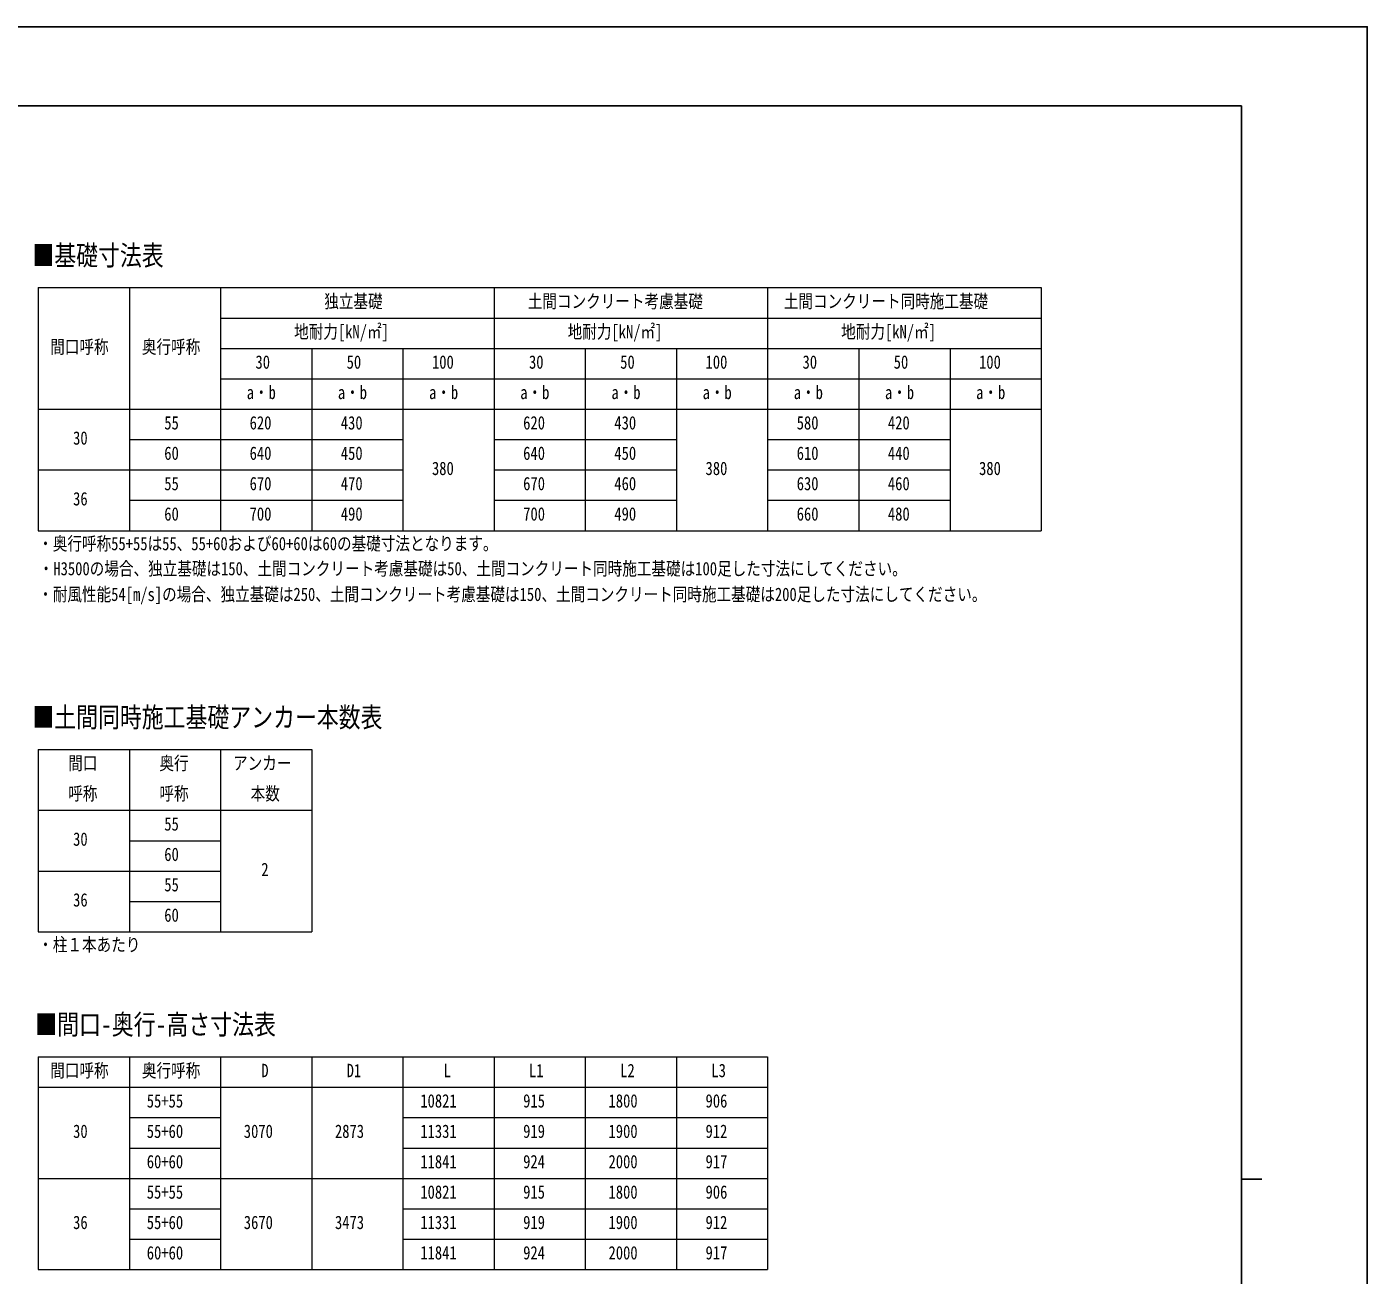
# Model space of a CAD drawing. Units: millimetres, scale not verified. Extents: x -16820 to 16820, y -11880 to 11880.
# Drawn here: x 3590 to 16820, y -448 to 11880 of the extents above; entities that cross this region are included whole.
import ezdxf
from ezdxf.enums import TextEntityAlignment as Align

# ---------------------------------------------------------------- set-up
doc = ezdxf.new("R2010")
doc.units = ezdxf.units.MM
doc.header["$LTSCALE"] = 50
doc.layers.add('0-1_TABLE1', color=7, linetype='Continuous', lineweight=18)
doc.layers.add('0-2_USER1', color=3, linetype='Continuous')
doc.layers.add('0-8_YKK_ZWAK', color=7, linetype='Continuous')
doc.styles.add('ＭＳ ゴシック', font='')
doc.styles.get('ＭＳ ゴシック').set_extended_font_data('MS Gothic')

msp = doc.modelspace()

# ---------------------------------------------------------------- linework, layer by layer
at = {"layer": '0-1_TABLE1'}
for p, q in [((3702.08, 9304), (13602.08, 9304)), ((3702.08, 9304), (3702.08, 6904)), ((4602.08, 9304), (4602.08, 6904)), ((5502.08, 9304), (5502.08, 6904)), ((8202.08, 9304), (8202.08, 6904)), ((10902.08, 9304), (10902.08, 6904)), ((5502.08, 9004), (13602.08, 9004)), ((5502.08, 8704), (13602.08, 8704)), ((6402.08, 8704), (6402.08, 6904)), ((7302.08, 8704), (7302.08, 6904)), ((9102.08, 8704), (9102.08, 6904)), ((10002.08, 8704), (10002.08, 6904)), ((11802.08, 8704), (11802.08, 6904)), ((12702.08, 8704), (12702.08, 6904)), ((5502.08, 8404), (13602.08, 8404)), ((3702.08, 8104), (13602.08, 8104)), ((4602.08, 7804), (7302.08, 7804)), ((8202.08, 7804), (10002.08, 7804)), ((10902.08, 7804), (12702.08, 7804)), ((3702.08, 7504), (7302.08, 7504)), ((8202.08, 7504), (10002.08, 7504)), ((10902.08, 7504), (12702.08, 7504)), ((4602.08, 7204), (7302.08, 7204)), ((8202.08, 7204), (10002.08, 7204)), ((10902.08, 7204), (12702.08, 7204)), ((3702.08, 4743), (6402.08, 4743)), ((3702.08, 4743), (3702.08, 2943)), ((5502.08, 4743), (5502.08, 2943)), ((6402.08, 4743), (6402.08, 2943)), ((3702.08, 4143), (6402.08, 4143)), ((4602.08, 3843), (5502.08, 3843)), ((3702.08, 3543), (5502.08, 3543)), ((4602.08, 3243), (5502.08, 3243)), ((3702.08, 1708), (10902.08, 1708)), ((3702.08, 1708), (3702.08, -392)), ((4602.08, 1708), (4602.08, -392)), ((5502.08, 1708), (5502.08, -392)), ((6402.08, 1708), (6402.08, -392)), ((7302.08, 1708), (7302.08, -392)), ((8202.08, 1708), (8202.08, -392)), ((9102.08, 1708), (9102.08, -392)), ((10002.08, 1708), (10002.08, -392)), ((10902.08, 1708), (10902.08, -392)), ((3702.08, 1408), (10902.08, 1408)), ((4602.08, 1108), (5502.08, 1108)), ((7302.08, 1108), (10902.08, 1108)), ((4602.08, 808), (5502.08, 808)), ((7302.08, 808), (10902.08, 808)), ((3702.08, 508), (10902.08, 508)), ((4602.08, 208), (5502.08, 208)), ((7302.08, 208), (10902.08, 208)), ((4602.08, -92), (5502.08, -92)), ((7302.08, -92), (10902.08, -92)), ((3702.08, -392), (10902.08, -392))]:
    msp.add_line(p, q, dxfattribs=at)
for points in [[(13602.08, 9304), (13602.08, 8704), (13602.08, 6904)], [(3702.08, 6904), (4602.08, 6904), (7302.08, 6904), (8202.08, 6904), (10002.08, 6904), (10902.08, 6904), (12702.08, 6904), (13602.08, 6904)], [(4602.08, 4743), (4602.08, 3843), (4602.08, 3543), (4602.08, 3243), (4602.08, 2943)], [(3702.08, 2943), (4602.08, 2943), (5502.08, 2943), (6402.08, 2943)]]:
    msp.add_lwpolyline(points, dxfattribs=at)
at = {"layer": '0-8_YKK_ZWAK'}
for p, q in [((15580.08, 11100), (-15619.92, 11100)), ((15580.08, 11100), (15580.08, -10100)), ((15580.08, 500), (15780.08, 500))]:
    msp.add_line(p, q, dxfattribs=at)
msp.add_lwpolyline([(-16820, -11880), (16820, -11880), (16820, 11880), (-16820, 11880)], close=True, dxfattribs=at)

# ---------------------------------------------------------------- texts
at = {"layer": '0-1_TABLE1', "style": 'ＭＳ ゴシック', "width": 0.8}
for s, p in [('独立基礎', (6525.68, 9064)), ('土間コンクリート考慮基礎', (8534.48, 9064)), ('土間コンクリート同時施工基礎', (11061.68, 9064)), ('地耐力[kN/㎡]', (6228.08, 8764)), ('地耐力[kN/㎡]', (8928.08, 8764)), ('地耐力[kN/㎡]', (11628.08, 8764)), ('間口呼称', (3820.88, 8614)), ('奥行呼称', (4725.68, 8614)), ('30', (5846.48, 8464)), ('50', (6746.48, 8464)), ('100', (7588.88, 8464)), ('30', (8546.48, 8464)), ('50', (9446.48, 8464)), ('100', (10288.88, 8464)), ('30', (11246.48, 8464)), ('50', (12146.48, 8464)), ('100', (12988.88, 8464)), ('a・b', (5760.08, 8164)), ('a・b', (6660.08, 8164)), ('a・b', (7560.08, 8164)), ('a・b', (8460.08, 8164)), ('a・b', (9360.08, 8164)), ('a・b', (10260.08, 8164)), ('a・b', (11160.08, 8164)), ('a・b', (12060.08, 8164)), ('a・b', (12960.08, 8164)), ('55', (4946.48, 7864)), ('620', (5788.88, 7864)), ('430', (6688.88, 7864)), ('620', (8488.88, 7864)), ('430', (9388.88, 7864)), ('580', (11188.88, 7864)), ('420', (12088.88, 7864)), ('30', (4046.48, 7714)), ('60', (4946.48, 7564)), ('640', (5788.88, 7564)), ('450', (6688.88, 7564)), ('640', (8488.88, 7564)), ('450', (9388.88, 7564)), ('610', (11188.88, 7564)), ('440', (12088.88, 7564)), ('380', (7588.88, 7414)), ('380', (10288.88, 7414)), ('380', (12988.88, 7414)), ('55', (4946.48, 7264)), ('670', (5788.88, 7264)), ('470', (6688.88, 7264)), ('670', (8488.88, 7264)), ('460', (9388.88, 7264)), ('630', (11188.88, 7264)), ('460', (12088.88, 7264)), ('36', (4046.48, 7114)), ('60', (4946.48, 6964)), ('700', (5788.88, 6964)), ('490', (6688.88, 6964)), ('700', (8488.88, 6964)), ('490', (9388.88, 6964)), ('660', (11188.88, 6964)), ('480', (12088.88, 6964)), ('間口', (3998.48, 4503)), ('奥行', (4898.48, 4503)), ('アンカー', (5625.68, 4503)), ('呼称', (3998.48, 4203)), ('呼称', (4898.48, 4203)), ('本数', (5798.48, 4203)), ('55', (4946.48, 3903)), ('30', (4046.48, 3753)), ('60', (4946.48, 3603)), ('2', (5904.08, 3453)), ('55', (4946.48, 3303)), ('36', (4046.48, 3153)), ('60', (4946.48, 3003)), ('間口呼称', (3820.88, 1468)), ('奥行呼称', (4725.68, 1468)), ('D', (5904.08, 1468)), ('D1', (6746.48, 1468)), ('L', (7704.08, 1468)), ('L1', (8546.48, 1468)), ('L2', (9446.48, 1468)), ('L3', (10346.48, 1468)), ('55+55', (4773.68, 1168)), ('10821', (7473.68, 1168)), ('915', (8488.88, 1168)), ('1800', (9331.28, 1168)), ('906', (10288.88, 1168)), ('30', (4046.48, 868)), ('55+60', (4773.68, 868)), ('3070', (5731.28, 868)), ('2873', (6631.28, 868)), ('11331', (7473.68, 868)), ('919', (8488.88, 868)), ('1900', (9331.28, 868)), ('912', (10288.88, 868)), ('60+60', (4773.68, 568)), ('11841', (7473.68, 568)), ('924', (8488.88, 568)), ('2000', (9331.28, 568)), ('917', (10288.88, 568)), ('55+55', (4773.68, 268)), ('10821', (7473.68, 268)), ('915', (8488.88, 268)), ('1800', (9331.28, 268)), ('906', (10288.88, 268)), ('36', (4046.48, -32)), ('55+60', (4773.68, -32)), ('3670', (5731.28, -32)), ('3473', (6631.28, -32)), ('11331', (7473.68, -32)), ('919', (8488.88, -32)), ('1900', (9331.28, -32)), ('912', (10288.88, -32)), ('60+60', (4773.68, -332)), ('11841', (7473.68, -332)), ('924', (8488.88, -332)), ('2000', (9331.28, -332)), ('917', (10288.88, -332))]:
    msp.add_text(s, height=132, dxfattribs=at).set_placement(p, align=Align.BOTTOM_LEFT)
at = {"layer": '0-2_USER1', "style": 'ＭＳ ゴシック', "width": 0.8}
for s, height, p in [('■基礎寸法表', 197.9, (3644.81, 9464.03)), ('・奥行呼称55+55は55、55+60および60+60は60の基礎寸法となります。', 132, (3702.08, 6671.33)), ('・H3500の場合、独立基礎は150、土間コンクリート考慮基礎は50、土間コンクリート同時施工基礎は100足した寸法にしてください。', 132, (3707.25, 6424.06)), ('・耐風性能54[m/s]の場合、独立基礎は250、土間コンクリート考慮基礎は150、土間コンクリート同時施工基礎は200足した寸法にしてください。', 132, (3702.08, 6170.18)), ('■土間同時施工基礎アンカー本数表', 197.9, (3644.81, 4903.75)), ('・柱１本あたり', 132, (3702.08, 2711.06)), ('■間口-奥行-高さ寸法表', 197.9, (3673.28, 1869.68))]:
    msp.add_text(s, height=height, dxfattribs=at).set_placement(p, align=Align.BOTTOM_LEFT)

doc.saveas('drawing.dxf')
